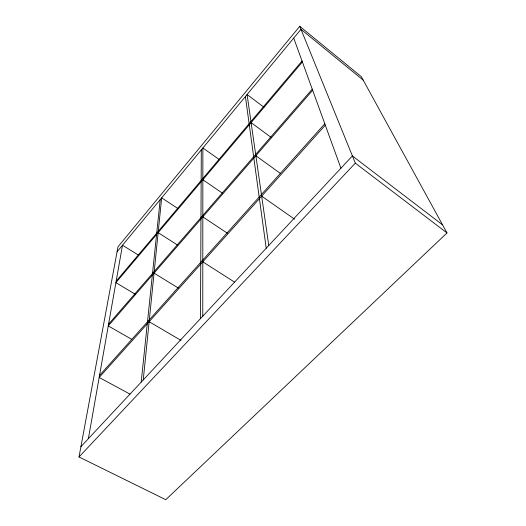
<?xml version="1.0" encoding="UTF-8"?>
<svg xmlns="http://www.w3.org/2000/svg" width="526" height="526" viewBox="0 0 526 526"><rect width="100%" height="100%" fill="white"/><g stroke="black" fill="none" stroke-linecap="round" stroke-linejoin="round"><path stroke-width="0.79" d="M202.766 316.172L202.872 147.99L219.487 159.687M200.478 318.625L201.307 149.877M143.256 379.903L161.666 197.829L177.992 208.605M141.192 382.119L160.213 199.591M88.381 438.677L122.492 245.221L138.502 255.143M79.005 456.969L117.995 246.806L299.767 26.3L361.303 76.664L446.995 232.946L165.756 499.7L79.005 456.969L355.313 163.139L299.767 26.3M117.074 251.776L300.984 29.305L363.223 80.169M116.147 281.206L302.042 61.009M302.384 61.95L115.891 282.659L135.623 294.442M108.566 324.194L312.24 89.137M312.654 90.281L108.264 325.916L131.789 339.355M99.539 375.4L324.785 123.735M325.305 125.155L99.177 377.464L130.007 394.132M80.912 446.673L352.387 155.933L442.57 224.872M149.141 321.708L181.01 340.401M154.052 273.125L178.36 288.077M158.148 232.65L177.492 245.011M202.799 261.843L234.655 282.186M202.826 216.896L227.416 233.235M202.852 179.747L222.485 193.206M261.665 196.152L294.547 219.164M255.866 155.749L280.47 173.495M251.112 122.624L271.475 137.667M263.967 107.238L247.075 94.516L268.753 245.504M355.313 163.139L446.995 232.946M293.732 38.082L340.92 168.215M245.399 96.541L266.209 248.226"/></g></svg>
